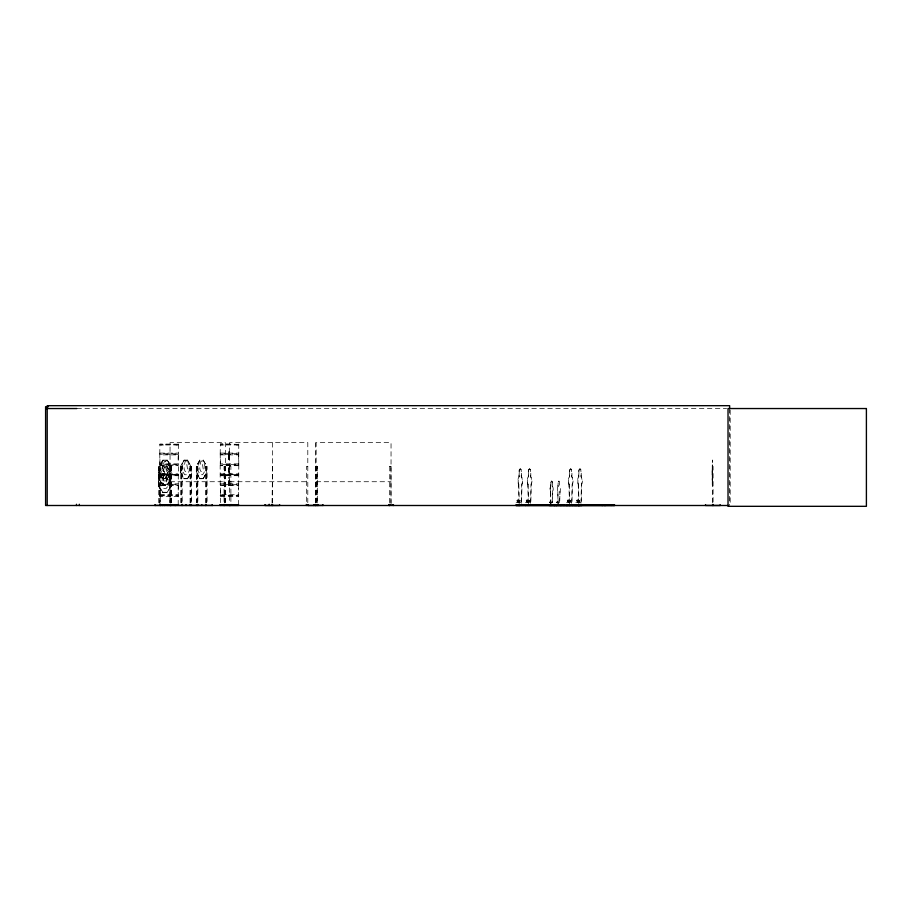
<?xml version="1.0" encoding="UTF-8"?>
<svg xmlns="http://www.w3.org/2000/svg" width="912" height="912" viewBox="0 0 912 912"><rect width="100%" height="100%" fill="white"/><g stroke="black" fill="none" stroke-linecap="round" stroke-linejoin="round"><path stroke-width="0.68" stroke-dasharray="4.56 3.42" d="M178.205 504.86L178.205 496.436L159.919 496.436L159.942 490.143M159.942 459.374L159.805 464.436M178.205 490.143L178.387 484.5L159.782 484.454L159.942 483.839L178.228 483.839L178.387 464.539L159.817 464.447M178.205 459.374L178.387 453.743L159.782 453.697L159.908 444.019L178.387 444.212M220.373 490.143L220.373 504.86M220.373 459.374L220.191 464.539L238.807 464.539L238.625 490.143M238.625 459.374L238.807 453.743L220.202 453.697L220.339 444.019L238.727 444.361M712.329 475.847L712.34 476.645L712.363 472.963M712.329 469.657L712.546 466.819M712.375 468.916L712.534 465.154L712.295 480.829M712.261 475.414L712.318 465.154L712.318 483.748L712.283 473.396L712.375 483.748L712.557 480.692M712.272 467.731L712.375 483.748L712.397 467.617L712.329 479.849L712.306 478.241M228.741 472.37L228.775 464.618L229.596 464.618L229.596 472.37L228.741 472.37L228.752 464.618M228.741 459.511L228.775 451.759L229.596 451.759L229.596 459.511L228.741 459.511L228.752 451.759M228.741 485.23L228.775 477.489L229.596 477.489L229.596 485.23L228.741 485.23L228.752 477.489M229.562 459.511L229.596 451.759M229.562 485.23L229.596 477.489M229.562 472.37L229.596 464.618M712.261 473.476L712.295 468.073L712.591 473.476M712.318 483.748L712.375 465.154L712.295 468.198M712.375 465.325L712.318 469.406L712.534 465.325M712.432 467.731L712.534 465.154M521.254 503.287L521.721 484.432A4.891 2.246 -90 0 0 521.254 476.748L521.254 471.47A2.44 1.129 -90 0 0 520.136 469.019L520.399 469.019A2.44 1.129 -90 0 1 521.527 471.47L521.527 476.748A4.891 2.246 -90 0 1 521.995 484.432L521.527 503.287M530.533 503.287L531.001 484.432A4.891 2.246 -90 0 0 530.533 476.748L530.533 471.47A2.44 1.129 -90 0 0 529.416 469.019L529.678 469.019A2.44 1.129 -90 0 1 530.807 471.47L530.807 476.748A4.891 2.246 -90 0 1 531.274 484.432L530.807 503.287M552.296 502.626L552.581 491.454A3.26 1.505 -90 0 0 552.262 486.324L552.444 486.324A3.26 1.505 -90 0 1 552.752 491.454L552.478 502.626M559.523 502.626L559.979 491.454L559.694 502.626M571.664 503.287L572.132 484.432A4.891 2.246 -90 0 0 571.664 476.748L571.664 471.47A2.44 1.129 -90 0 0 570.547 469.019L570.821 469.019A2.44 1.129 -90 0 1 571.938 471.47L571.938 476.748A4.891 2.246 -90 0 1 572.405 484.432L571.938 503.287M580.955 503.287L581.411 484.432A4.891 2.246 -90 0 0 580.955 476.748L580.955 471.47A2.44 1.129 -90 0 0 579.827 469.019L580.1 469.019A2.44 1.129 -90 0 1 581.218 471.47L581.218 476.748A4.891 2.246 -90 0 1 581.685 484.432L581.218 503.287M159.942 494.68L178.228 494.623L178.228 485.651L159.919 485.651L159.794 484.466M178.205 496.436L178.205 494.68M220.168 464.675L220.191 484.5L238.773 484.466M238.625 465.679L220.373 465.679M238.625 504.86L238.636 485.594L220.351 485.651L220.351 494.623L238.636 494.794M516.842 500.939C520.729 500.198 519.965 502.33 519.179 500.392M517.64 501.326L517.64 500.483M517.514 501.155L518.461 501.395L518.392 500.38M518.586 500.471C519.247 501.828 517.172 500.574 519.019 500.528M517.594 501.326C518.096 500.756 521.197 500.198 519.464 501.064M526.224 500.939L529.12 500.984L527.455 500.323L527.535 501.497L527.74 500.745M527.455 500.414C527.695 502.66 527.797 499.252 526.919 501.326M527.843 500.631C527.455 501.782 526.543 500.118 527.341 501.326M529.199 501.418L528.584 501.19L529.199 500.38M529.268 501.064L528.869 500.38M528.287 501.406C528.105 499.206 530.134 502.056 528.743 501.064M549.412 502.432L551.407 502.717M550.768 502.25L550.084 502.717M549.902 502.409L550.46 502.181L549.856 502.717M551.236 502.045L551.452 502.535M551.099 502.33L550.415 502.238M556.628 502.387L558.589 502.717M557.072 502.09L557.038 502.717L558.155 502.102M557.05 502.466L558.178 502.25M557.528 502.603L557.346 502.227M556.582 502.535L558.714 502.432L557.802 502.25M557.62 502.535L558.646 502.432L557.517 502.683M570.388 501.326L567.241 500.836L570.331 501.326M569.099 500.392L568.837 501.406L567.925 501.041M567.925 501.155L568.062 501.418M568.461 501.064L568.803 500.483L568.062 500.38M568.427 501.201L568.233 500.642M568.871 501.064L568.78 500.392L568.609 501.497M570.262 501.486L570.125 500.323L570.513 500.905M578.675 500.392C576.954 502.204 577.524 500.038 578.402 500.905C579.234 500.722 575.974 501.611 578.083 500.38M577.741 501.064L577.535 501.497M578.162 501.064L577.615 500.38M578.128 500.597L578.094 501.155M579.211 500.745C578.71 501.748 578.197 500.107 579.667 501.326M579.154 501.064L579.542 500.323L579.61 501.326M578.96 500.471L579.143 501.338L579.553 500.38M238.796 464.493L238.67 454.678M518.233 501.064L518.016 501.201M528.994 501.133L528.88 501.418M550.745 502.09L551.293 502.763L550.267 502.387M551.236 502.683L551.258 502.102M557.734 502.102L558.304 502.273M577.957 500.95L577.752 501.418M579.508 500.768L577.866 500.414M579.496 501.395L576.544 500.825L579.793 500.905M518.483 500.608L519.293 501.406M518.392 501.418L518.461 500.745M519.11 501.201L519.304 500.54M528.139 501.418L528.025 500.528M528.379 501.178L528.173 500.392L527.877 501.269M550.802 502.432L550.882 502.09M568.666 501.178L568.928 500.745M569.396 500.392L568.814 501.155M569.122 501.269L569.441 500.528L569.419 501.406M568.643 501.064C568.632 500.084 571.448 501.828 569.601 500.677M570.239 500.483L570.125 500.939M238.784 444.361L220.294 444.019M519.76 501.269L519.92 500.38M568.666 501.019L568.803 500.38M569.282 501.418L569.042 500.403M527.683 501.155L527.296 500.882M516.887 500.756L520.091 500.905M519.464 500.745L519.464 501.315M527.033 501.155L527.558 500.528M557.654 502.33L558.68 502.535M569.954 500.608C570.228 502.489 568.803 499.628 570.445 500.677M519.008 501.406L519.053 500.608L519.749 500.768M569.818 500.54L568.461 500.882M569.134 500.905L569.704 500.631L569.704 501.406M578.972 500.905L579.211 501.064M159.76 453.743L159.919 463.866L178.228 463.866L178.228 454.883L159.919 454.883M159.76 464.539L159.805 465.109L178.353 465.052M220.191 453.743L220.351 463.866L238.648 463.866M220.202 484.511L220.362 485.594M164.377 467.297L162.963 472.598L163.1 475.722M164.183 474.764L162.769 480.065L162.769 482.79L164.183 485.195L165.574 485.195L166.93 482.79L165.574 474.764M171.342 502.706L171.445 466.328L167.135 460.298L162.963 460.298L160.9 466.385L160.9 471.037L163.647 474.73M162.781 473.966L160.706 480.065L160.706 484.717L163.453 488.399L166.235 488.399L169.028 484.717L169.028 480.065L166.942 473.966M550.358 502.706L550.882 502.284M579.28 500.483L578.379 500.392M178.33 454.37L159.794 454.256M518.312 501.269L519.281 500.905M528.743 501.315L527.695 500.471M557.756 502.683L558.098 502.09M178.399 474.639L159.737 474.491L178.182 474.719M220.18 474.445L238.853 474.536L220.339 474.343M238.796 454.267L220.225 454.256M159.782 495.25L178.387 495.296M175.879 444.953L177.487 444.953M175.879 475.711L177.487 475.711M236.311 444.953L237.918 444.953M236.311 475.711L237.918 475.711M518.187 500.665L517.594 500.483M187.678 478.743L184.053 478.743L180.587 472.541L180.587 466.328L184.053 460.138L187.678 460.138M184.167 460.138L180.701 466.385L180.701 472.541M187.507 478.583L191.144 472.541L191.144 466.328L187.564 460.138M187.564 478.743L191.144 472.541M199.865 478.743L196.297 472.541L196.297 466.328L199.751 460.138L203.376 460.138M199.865 460.138L196.411 466.385L196.547 502.706M203.216 478.583L206.614 472.484L206.614 466.385L203.216 460.298L204.904 466.385L204.904 471.037L202.658 474.73L200.389 474.73L198.098 471.037L198.098 466.385L199.808 460.298L203.319 460.298M203.262 478.743L206.728 472.484M519.977 501.326L519.76 501.418M160.797 444.953L163.636 444.953M160.797 475.711L163.636 475.711M221.228 444.953L224.067 444.953M221.228 475.711L224.067 475.711M162.974 460.138L158.665 466.328L160.307 466.385L160.307 502.706M163.043 460.298L158.802 466.385L158.665 478.743L162.895 484.945L167.204 484.945L171.445 478.743L167.056 484.785M167.09 492.412L162.712 492.412L158.608 486.153L158.471 480.008L162.792 473.807L167.09 473.807L171.331 480.008L171.251 486.21L167.01 492.412M162.86 492.252L158.688 486.153L158.608 480.065L162.86 473.966M167.056 466.499L171.217 472.598L167.135 478.583L162.963 478.583L158.802 472.484L162.963 466.499L160.9 472.598L160.9 477.25L163.647 480.932L166.429 480.932L169.222 477.25L169.222 472.598L167.135 466.499M167.204 478.743L171.217 472.598M166.429 474.73L169.222 471.037L169.222 466.385L167.135 460.298M178.342 444.326L159.839 444.361M528.47 500.677L528.584 501.19M178.319 444.041L178.364 453.697M238.75 444.041L238.796 453.697M238.613 474.799L220.373 474.696M205.804 466.351L205.77 502.706M528.185 501.304L527.512 500.905M578.63 501.269L578.083 501.304M159.942 474.696L178.228 474.719M178.182 444.965L159.965 444.965M178.182 475.688L159.988 475.711M238.613 444.965L220.385 444.965M238.613 475.688L220.408 475.711M159.874 474.776L178.239 475.129M167.797 479.609L167.078 480.008L165.14 476.075L163.225 480.008L161.777 480.065M568.757 501.292L569.396 501.269M528.732 501.201L529.063 501.497M238.693 475.129L220.339 475.129M167.819 479.974L165.847 475.198C170.601 469.805 166.463 468.255 165.072 474.251C163.658 468.232 159.76 469.862 164.388 475.175L161.777 479.997M189.992 466.328L190.072 502.706M76.939 408.542L726.602 408.542M159.919 453.082L178.228 453.082M220.351 453.082L238.648 453.082M220.351 454.883L238.648 454.883M228.752 455.635L229.573 455.578M228.764 456.41L229.573 456.41M162.895 460.138L167.284 460.138M187.621 460.298L184.11 460.298L182.4 466.385L182.4 471.037L184.691 474.73L186.96 474.73L189.194 471.037L189.194 466.385L187.507 460.298L190.916 466.385M165.847 461.096L164.377 461.096L162.963 466.385L162.963 469.11L164.377 471.527L165.767 471.527L167.113 469.11L165.767 461.096M186.47 461.096L185.227 461.096L184.121 466.385L184.121 469.11L185.227 471.527L186.356 471.527L187.519 469.11L186.356 461.096M202.179 461.096L200.925 461.096L199.819 466.385L199.819 469.11L200.925 471.527L202.065 471.527L203.216 469.11L202.065 461.096M238.773 465.052L220.271 465.154M159.942 504.86L159.919 465.679L178.228 465.679M170.236 466.328L170.191 502.706M171.593 502.706L171.524 466.328L169.678 466.385L169.678 502.683M180.587 466.328L182.149 466.385L182.149 505.499M189.901 466.385L191.36 466.385L191.36 502.706M196.297 466.328L197.847 466.385L197.847 505.499M205.61 466.385L207.07 466.385L207.07 502.706M225.344 466.385L224.056 466.385L224.056 502.683M229.573 466.385L230.896 466.385L230.896 502.683M272.574 466.385L272.061 502.683M307.8 466.385L306.478 466.385L306.478 502.683M315.37 466.385L317.433 466.385L317.433 502.683M389.629 466.385L391.043 466.385M712.261 466.34L713.093 466.385L713.093 505.499M164.297 467.297L165.767 467.297L167.113 475.323L165.767 477.728L164.377 477.728L162.963 475.323M228.764 467.662L229.573 467.662M228.752 468.494L229.573 468.437M228.764 469.27L229.573 469.27M519.008 503.287L518.54 484.432A4.891 2.246 -90 0 1 519.008 476.748L519.281 471.47A2.44 1.129 -90 0 1 520.399 469.019M528.287 503.287L527.82 484.432A4.891 2.246 -90 0 1 528.287 476.748L528.561 471.47A2.44 1.129 -90 0 1 529.678 469.019M569.419 503.287L568.951 484.432A4.891 2.246 -90 0 1 569.419 476.748L569.692 471.47A2.44 1.129 -90 0 1 570.821 469.019M578.698 503.287L578.231 484.432A4.891 2.246 -90 0 1 578.698 476.748L578.972 471.47A2.44 1.129 -90 0 1 580.1 469.019M158.882 472.484L158.574 478.743L162.963 484.785M180.587 472.541L184.224 478.583M206.614 472.484L203.376 478.743L199.751 478.743M519.008 476.748L519.281 471.47M528.287 476.748L528.561 471.47M569.419 476.748L569.692 471.47M578.698 476.748L578.972 471.47M184.11 478.583L187.621 478.583M199.808 478.583L203.319 478.583M162.895 478.743L167.284 478.743M171.114 480.065L167.01 473.807M228.764 480.533L229.573 480.533M551.509 481.171L551.692 481.171A1.63 0.752 -90 0 1 552.444 482.801L552.262 482.801A1.63 0.752 -90 0 0 551.509 481.171A1.63 0.752 -90 0 0 550.768 482.801L550.768 486.324A3.26 1.505 -90 0 0 550.449 491.454L550.768 504.017M558.737 481.171L558.919 481.171A1.63 0.752 -90 0 1 559.66 482.801L559.66 486.324A3.26 1.505 -90 0 1 559.979 491.454M170.042 481.73L225.344 481.73M229.573 481.73L307.8 481.73M316.156 481.73L391.043 481.73M228.764 482.129L229.573 482.129M550.768 482.801L550.951 482.801A1.63 0.752 -90 0 1 551.692 481.171M558.167 482.801L557.984 486.324L558.167 482.801A1.63 0.752 -90 0 1 558.919 481.171M220.351 483.839L238.648 483.839M518.54 484.432L518.814 484.432A4.891 2.246 -90 0 1 519.281 476.748M527.82 484.432L528.094 484.432A4.891 2.246 -90 0 1 528.561 476.748M568.951 484.432L569.225 484.432A4.891 2.246 -90 0 1 569.692 476.748M578.231 484.432L578.504 484.432A4.891 2.246 -90 0 1 578.972 476.748M159.794 485.024L178.353 485.024M220.225 485.024L238.773 485.024M158.688 486.153L162.712 492.412M171.331 486.21L166.942 492.252L162.781 492.252M550.768 486.324L550.951 482.801M550.449 491.454L550.631 491.454A3.26 1.505 -90 0 1 550.951 486.324M558.167 486.324A3.26 1.505 -90 0 0 557.848 491.454L557.984 504.017M220.225 495.25L238.773 495.25M159.794 495.809L178.353 495.809M220.225 495.809L238.773 495.809M220.351 496.436L238.648 496.436M518.176 500.414L519.874 500.665M526.19 500.756L529.382 500.905M519.179 501.269L519.076 500.597M549.64 501.874L550.54 501.874M556.856 501.874L557.756 501.874M516.146 502.307L523.1 502.307M525.426 502.307L532.38 502.307M566.557 502.307L573.511 502.307M575.837 502.307L582.791 502.307M549.366 502.535L551.418 502.33M518.825 501.395L519.361 500.597M167.204 460.138L171.524 466.328M171.445 472.541L167.124 466.34L162.815 466.34L158.574 472.541L162.974 478.743M203.262 460.138L206.842 466.328M196.411 472.484L199.922 478.583M178.364 464.493L178.205 463.866M178.342 484.409L178.205 483.839M159.794 465.052L159.942 465.679M578.504 484.432L578.972 503.287M569.225 484.432L569.692 503.287M557.848 491.454L558.167 504.017M550.631 491.454L550.951 504.017M528.094 484.432L528.561 503.287M518.814 484.432L519.281 503.287M712.306 466.841L712.352 470.603M712.318 465.154L712.42 481.262M730.193 409.944L730.193 505.499M729.634 408.542L729.634 505.499M712.58 502.706L712.591 459.99L712.261 484.945M712.204 470.432L712.204 480.111M578.356 502.204L578.356 500.061L577.011 500.061L577.011 502.204M578.037 500.061L578.037 502.204M577.33 500.061L577.33 502.204M569.077 502.204L569.077 500.061L567.731 500.061L567.731 502.204M568.757 500.061L568.757 502.204M568.039 500.061L568.039 502.204M552.262 482.801L552.444 486.324M527.945 502.204L527.945 500.061L526.6 500.061L526.6 502.204M527.626 500.061L527.626 502.204M526.908 500.061L526.908 502.204M518.666 502.204L518.666 500.061L517.321 500.061L517.321 502.204M518.347 500.061L518.347 502.204M517.628 500.061L517.628 502.204M391.043 504.074L391.043 442.628L316.156 442.628L316.156 502.683M390.906 466.385L390.906 502.683M389.777 466.385L389.629 502.683M317.285 466.385L317.285 502.683M316.019 466.385L316.019 502.683M315.894 466.385L315.883 502.683M315.381 442.628L315.381 502.683M307.8 502.683L307.8 442.628L229.573 442.628L229.573 502.683M272.563 442.628L272.563 502.683M225.344 502.683L225.344 442.628L170.042 442.628L170.042 502.683M224.99 466.385L224.99 502.683M224.42 466.385L224.42 502.683M206.728 466.328L206.705 502.706M206.123 466.385L206.123 502.706M197.482 466.385L197.482 502.706M196.912 466.385L196.912 502.706M191.03 466.328L191.007 502.706M190.426 466.385L190.426 502.706M181.784 466.385L181.784 502.706M181.214 466.385L181.214 502.706M180.85 466.385L180.85 502.706M171.296 466.385L171.217 478.686M170.966 466.385L170.966 502.683M170.601 466.385L170.601 502.683M170.453 466.385L170.453 505.499M159.155 466.385L159.155 502.706M158.905 466.385L158.905 502.706M578.698 471.47A2.44 1.129 -90 0 1 579.827 469.019M569.419 471.47A2.44 1.129 -90 0 1 570.547 469.019M528.287 471.47A2.44 1.129 -90 0 1 529.416 469.019M519.008 471.47A2.44 1.129 -90 0 1 520.136 469.019M712.363 475.38L712.34 476.645L712.318 475.369M159.965 474.092L178.205 474.103L159.988 474.103M220.385 474.092L238.625 474.103L220.408 474.103M229.573 481.308L228.764 481.308L229.573 481.354"/><path stroke-width="1.37" d="M322.973 505.396L308.302 505.499L308.302 504.689M154.584 505.396L212.735 505.419M566.591 505.145L614.449 504.849L614.711 505.442L515.884 505.419L564.038 504.849L564.3 505.442L563.377 504.849L563.194 505.465M517.047 505.476L516.146 504.849M519.304 505.465L519.487 504.849L519.703 505.499M525.677 505.476L526.087 504.849C527.011 505.704 524.571 505.442 525.426 504.849L525.836 505.465M581.97 505.499L549.024 505.476M550.529 505.476L552.068 504.849L551.817 505.465M553.915 505.465L554.097 504.849L554.314 505.499M555.955 505.476L556.651 505.499M557.893 505.259L558.326 505.259M561.598 505.476L561.347 504.849L560.481 505.487L561.382 505.145M564.038 504.849L563.342 505.145M566.774 505.499L567.218 504.849L567.435 505.499M569.065 505.465L569.932 505.145M570.148 505.476L569.909 504.849L569.681 505.487M572.542 505.476L572.69 505.476M574.332 505.476L574.606 504.724M578.778 505.476L579.188 504.849L579.918 505.476M578.938 505.465L578.527 504.849L578.276 505.465L579.394 505.499M581.845 505.259L581.833 504.724M602.513 505.145L602.011 505.465L602.49 504.849L602.695 505.499M604.759 505.476L604.508 504.849L604.325 505.465M604.987 505.465L605.169 504.849L605.386 505.499M611.941 505.465L611.77 504.849L610.846 505.419L611.792 505.145M614.449 504.849L613.525 505.419L614.483 505.145M518.643 505.465L518.837 504.849L519.042 505.499M554.576 505.465L554.758 504.849L554.941 505.465M164.388 505.396L164.456 504.758M174.819 505.396L174.899 504.758M175.207 505.396L175.264 504.689M175.594 505.396L175.663 504.758L175.731 505.499M155.063 505.396L155.143 504.758L155.234 505.499M313.671 505.396L313.774 504.758M317.821 505.396L317.923 504.758M48.45 406.706L45.6 406.706L45.6 505.499L728.209 505.499M45.6 408.542L76.882 408.542M159.942 504.86L178.205 504.86M220.373 504.86L238.625 504.86M159.908 505.123L178.239 505.123M220.339 505.1L238.659 505.123M238.648 505.442L220.202 505.396M389.139 504.758L393.916 505.396M515.884 505.419L614.711 505.442M393.391 505.396L393.289 504.758M175.446 505.396L175.355 504.758M186.253 505.396L186.173 504.758M231.021 505.396L231.055 504.484M601.863 505.145L602.091 505.442M566.557 504.849L566.819 505.442M264.982 505.396L264.982 504.758L264.97 505.499L279.653 505.465L279.642 504.689M729.634 408.542L729.634 405.68L47.207 405.68L47.207 505.499M720.172 504.689L720.172 505.499L705.5 505.465L705.5 504.689M713.093 504.484L713.093 505.499M712.58 504.484L712.58 505.499M393.197 504.689L393.197 505.499M389.629 504.484L389.629 505.499M389.481 504.484L389.481 505.499M389.048 504.689L389.048 505.499M322.973 504.689L322.973 505.499M318.014 504.689L318.014 505.499M317.433 504.484L317.581 505.499M315.392 504.484L315.37 505.499M313.865 504.689L313.865 505.499M306.318 504.484L306.318 505.499M272.563 504.484L272.574 505.499M272.027 504.279L272.072 505.499M269.177 504.279L269.177 505.499M230.497 504.689L230.497 505.499M224.306 504.484L224.306 505.499M223.953 504.484L223.953 505.499M220.054 504.689L220.054 505.499M212.177 504.689L212.177 505.499M206.021 504.484L206.021 505.499M205.656 504.484L205.656 505.499M201.803 504.689L201.803 505.499M197.95 504.484L197.95 505.499M197.596 504.484L197.596 505.499M196.479 504.689L196.479 505.499M191.44 504.689L191.44 505.499M190.323 504.484L190.323 505.499M189.958 504.484L189.958 505.499M186.105 504.689L186.105 505.499M182.252 504.484L182.252 505.499M181.898 504.484L181.898 505.499M174.967 504.689L174.967 505.499M171.08 504.484L171.08 505.499M170.715 504.484L170.715 505.499M170.316 504.484L170.316 505.499M170.065 504.484L170.065 505.499M167.933 504.689L167.933 505.499M164.525 504.689L164.525 505.499M162.564 504.689L162.564 505.499M160.444 504.484L160.444 505.499M160.181 504.484L160.181 505.499M79.321 504.279L79.321 505.499M76.471 504.279L76.471 505.499M528.116 504.849L527.9 505.487L528.766 504.849L529.017 505.476L528.116 504.849M575.848 504.849L575.62 505.487L576.498 504.849L576.749 505.476L575.848 504.849M866.4 408.542L728.027 408.542L728.027 506.32L866.4 506.32L866.4 408.542M315.905 505.499L315.905 504.484L315.883 505.499M307.994 505.499L307.994 504.689L307.903 505.499M229.471 505.499L229.471 504.689L229.379 505.499"/></g></svg>
